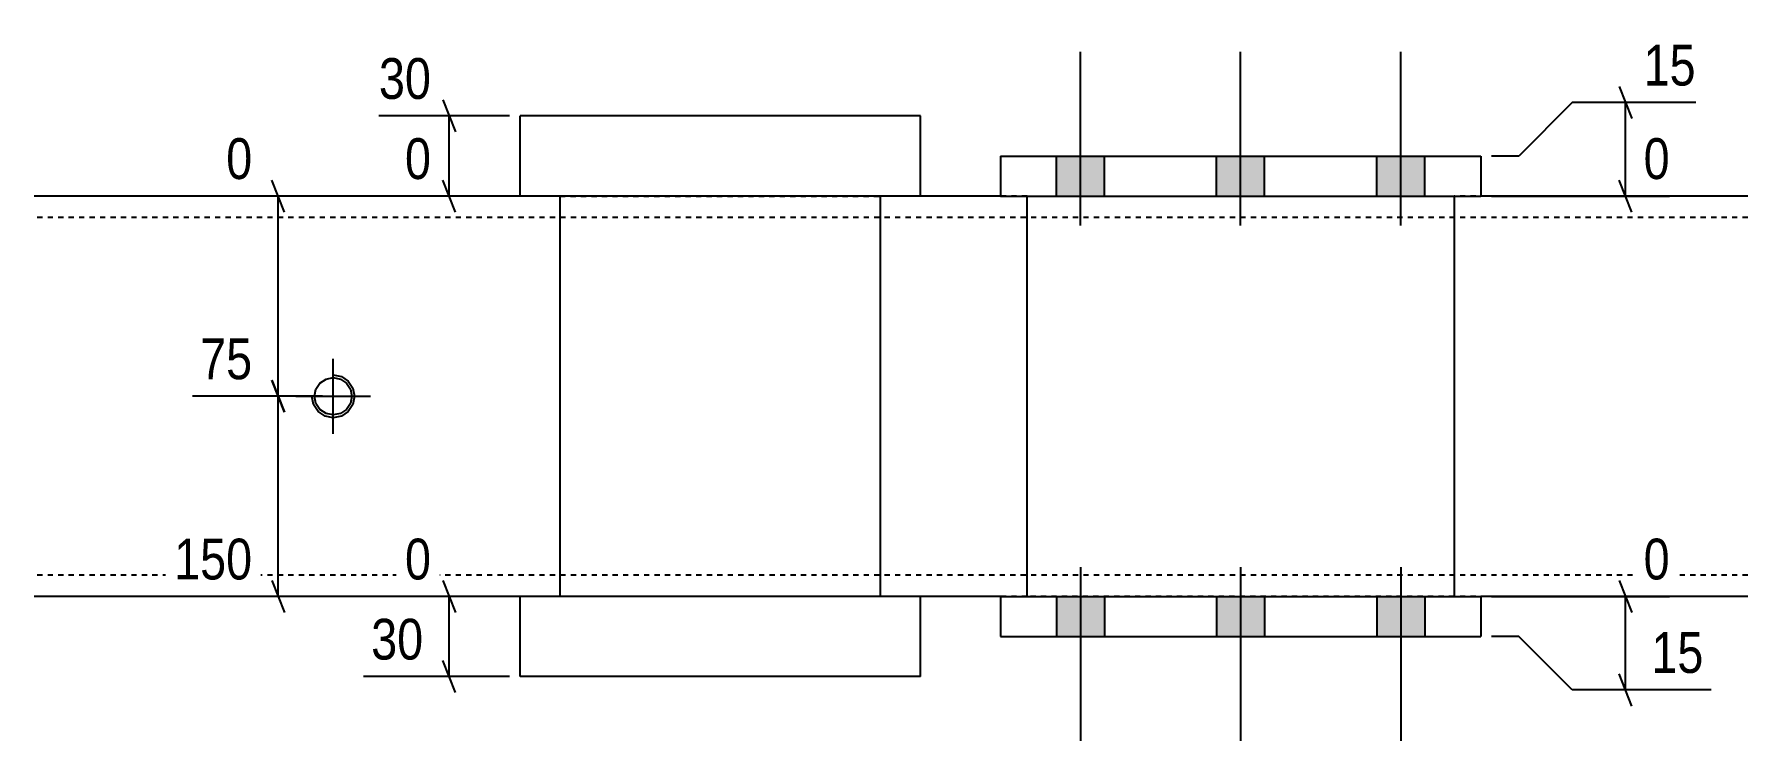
# Model space of a CAD drawing. Header units: millimetres. Extents: x 10 to 45966, y 6 to 1552.
# Drawn here: x 2748 to 3390, y 6 to 270 of the extents above; entities that cross this region are included whole.
import ezdxf

# ---------------------------------------------------------------- set-up
doc = ezdxf.new("R2010")
doc.units = ezdxf.units.MM
doc.linetypes.add('DXK_LINE_DOT2', pattern=[3.9198, 1.9599, -1.9599])
doc.layers.add('MÅLSÆTNING', color=7, linetype='Continuous')
doc.layers.add('STÅL', color=7, linetype='Continuous')
doc.styles.add('Arial Narrow', font='ARIALN.TTF', dxfattribs={"height": 0.2})

msp = doc.modelspace()

# ---------------------------------------------------------------- hatches: boundary and pattern name
at = {"layer": 'STÅL', "linetype": 'Continuous'}
for points in [[(3130.6, 209.6), (3148.6, 209.6), (3148.6, 224.6), (3130.6, 224.6)], [(3130.6, 209.6), (3148.6, 209.6), (3148.6, 224.6), (3130.6, 224.6)], [(3190.6, 209.6), (3208.6, 209.6), (3208.6, 224.6), (3190.6, 224.6)], [(3190.6, 209.6), (3208.6, 209.6), (3208.6, 224.6), (3190.6, 224.6)], [(3250.6, 209.6), (3268.6, 209.6), (3268.6, 224.6), (3250.6, 224.6)], [(3250.6, 209.6), (3268.6, 209.6), (3268.6, 224.6), (3250.6, 224.6)], [(3130.6, 44.6), (3148.6, 44.6), (3148.6, 59.6), (3130.6, 59.6)], [(3130.6, 44.6), (3148.6, 44.6), (3148.6, 59.6), (3130.6, 59.6)], [(3190.6, 44.6), (3208.6, 44.6), (3208.6, 59.6), (3190.6, 59.6)], [(3190.6, 44.6), (3208.6, 44.6), (3208.6, 59.6), (3190.6, 59.6)], [(3250.6, 44.6), (3268.6, 44.6), (3268.6, 59.6), (3250.6, 59.6)], [(3250.6, 44.6), (3268.6, 44.6), (3268.6, 59.6), (3250.6, 59.6)]]:
    msp.add_hatch(color=96, dxfattribs=at).paths.add_polyline_path(points)

# ---------------------------------------------------------------- linework, layer by layer
at = {"layer": 'MÅLSÆTNING', "color": 7, "linetype": 'Continuous'}
for p, q in [((3341.4, 250.6), (3346.2, 238.6)), ((2900.65, 245.6), (2905.45, 233.6)), ((3323.8, 244.6), (3303.8, 224.6)), ((3370.1, 244.6), (3323.8, 244.6)), ((3343.8, 209.6), (3343.8, 244.6)), ((2925.6, 239.6), (2876.75, 239.6)), ((2903.05, 209.6), (2903.05, 239.6)), ((3303.8, 224.6), (3293.6, 224.6)), ((2841.39, 203.6), (2836.59, 215.6)), ((2905.45, 203.6), (2900.65, 215.6)), ((3346.2, 203.6), (3341.4, 215.6)), ((2925.6, 209.6), (2816.61, 209.6)), ((2838.99, 134.6), (2838.99, 209.6)), ((2925.6, 209.6), (2886.5, 209.6)), ((3293.6, 209.6), (3360.35, 209.6)), ((2841.39, 128.6), (2836.59, 140.6)), ((2836.59, 140.6), (2841.39, 128.6)), ((2855.6, 134.6), (2806.86, 134.6)), ((2838.99, 59.6), (2838.99, 134.6)), ((2836.59, 65.6), (2841.39, 53.6)), ((2900.65, 65.6), (2905.45, 53.6)), ((3341.4, 65.6), (3346.2, 53.6)), ((2925.6, 59.6), (2797.11, 59.6)), ((2925.6, 59.6), (2886.5, 59.6)), ((2903.05, 29.6), (2903.05, 59.6)), ((3293.6, 59.6), (3360.35, 59.6)), ((3343.8, 24.6), (3343.8, 59.6)), ((3303.8, 44.6), (3293.6, 44.6)), ((3323.8, 24.6), (3303.8, 44.6)), ((2905.45, 23.6), (2900.65, 35.6)), ((2925.6, 29.6), (2870.92, 29.6)), ((3346.2, 18.6), (3341.4, 30.6)), ((3375.93, 24.6), (3323.8, 24.6))]:
    msp.add_line(p, q, dxfattribs=at)
at = {"layer": 'STÅL', "color": 96, "linetype": 'Continuous'}
for p, q in [((3139.6, 198.6), (3139.6, 263.6)), ((3139.6, 198.6), (3139.6, 263.6)), ((3199.6, 198.6), (3199.6, 263.6)), ((3199.6, 198.6), (3199.6, 263.6)), ((3259.6, 198.6), (3259.6, 263.6)), ((3259.6, 198.6), (3259.6, 263.6)), ((3130.6, 209.6), (3130.6, 224.6)), ((3130.6, 209.6), (3130.6, 224.6)), ((3148.6, 209.6), (3148.6, 224.6)), ((3148.6, 209.6), (3148.6, 224.6)), ((3190.6, 209.6), (3190.6, 224.6)), ((3190.6, 209.6), (3190.6, 224.6)), ((3208.6, 209.6), (3208.6, 224.6)), ((3208.6, 209.6), (3208.6, 224.6)), ((3250.6, 209.6), (3250.6, 224.6)), ((3250.6, 209.6), (3250.6, 224.6)), ((3268.6, 209.6), (3268.6, 224.6)), ((3268.6, 209.6), (3268.6, 224.6)), ((2859.6, 120.6), (2859.6, 148.6)), ((2856.92, 141.07), (2859.6, 141.6)), ((2859.6, 142.6), (2859.6, 142.6)), ((2859.6, 142.6), (2862.66, 141.99)), ((2859.6, 141.6), (2859.6, 141.6)), ((2859.6, 141.6), (2862.28, 141.07)), ((2862.66, 141.99), (2865.26, 140.26)), ((2852.6, 134.6), (2853.13, 137.28)), ((2853.13, 137.28), (2854.65, 139.55)), ((2854.65, 139.55), (2856.92, 141.07)), ((2862.28, 141.07), (2864.55, 139.55)), ((2864.55, 139.55), (2866.07, 137.28)), ((2865.26, 140.26), (2866.99, 137.66)), ((2866.07, 137.28), (2866.6, 134.6)), ((2866.99, 137.66), (2867.6, 134.6)), ((2845.6, 134.6), (2873.6, 134.6)), ((2852.21, 131.54), (2851.6, 134.6)), ((2851.6, 134.6), (2851.6, 134.6)), ((2853.94, 128.94), (2852.21, 131.54)), ((2853.13, 131.92), (2852.6, 134.6)), ((2852.6, 134.6), (2852.6, 134.6)), ((2854.65, 129.65), (2853.13, 131.92)), ((2856.54, 127.21), (2853.94, 128.94)), ((2856.92, 128.13), (2854.65, 129.65)), ((2864.55, 129.65), (2862.28, 128.13)), ((2865.26, 128.94), (2862.66, 127.21)), ((2866.07, 131.92), (2864.55, 129.65)), ((2866.99, 131.54), (2865.26, 128.94)), ((2866.6, 134.6), (2866.07, 131.92)), ((2866.6, 134.6), (2866.6, 134.6)), ((2867.6, 134.6), (2866.99, 131.54)), ((2867.6, 134.6), (2867.6, 134.6)), ((2859.6, 126.6), (2856.54, 127.21)), ((2859.6, 127.6), (2856.92, 128.13)), ((2862.28, 128.13), (2859.6, 127.6)), ((2859.6, 127.6), (2859.6, 127.6)), ((2862.66, 127.21), (2859.6, 126.6)), ((2859.6, 126.6), (2859.6, 126.6)), ((3139.6, 70.6), (3139.6, 5.6)), ((3139.6, 70.6), (3139.6, 5.6)), ((3199.6, 70.6), (3199.6, 5.6)), ((3199.6, 70.6), (3199.6, 5.6)), ((3259.6, 70.6), (3259.6, 5.6)), ((3259.6, 70.6), (3259.6, 5.6)), ((3130.6, 59.6), (3130.6, 44.6)), ((3130.6, 59.6), (3130.6, 44.6)), ((3148.6, 59.6), (3148.6, 44.6)), ((3148.6, 59.6), (3148.6, 44.6)), ((3190.6, 59.6), (3190.6, 44.6)), ((3190.6, 59.6), (3190.6, 44.6)), ((3208.6, 59.6), (3208.6, 44.6)), ((3208.6, 59.6), (3208.6, 44.6)), ((3250.6, 59.6), (3250.6, 44.6)), ((3250.6, 59.6), (3250.6, 44.6)), ((3268.6, 59.6), (3268.6, 44.6)), ((3268.6, 59.6), (3268.6, 44.6))]:
    msp.add_line(p, q, dxfattribs=at)
at = {"layer": 'STÅL', "color": 2, "linetype": 'Continuous'}
for p, q in [((3079.6, 239.6), (2929.6, 239.6)), ((2929.6, 209.6), (2929.6, 239.6)), ((3079.6, 209.6), (3079.6, 239.6)), ((3109.6, 224.6), (3289.6, 224.6)), ((3109.6, 224.6), (3109.6, 209.6)), ((3289.6, 224.6), (3289.6, 209.6)), ((2929.6, 209.6), (2747.6, 209.6)), ((3079.6, 209.6), (2929.6, 209.6)), ((2944.6, 59.6), (2944.6, 209.6)), ((3064.6, 209.6), (3064.6, 59.6)), ((3109.6, 209.6), (3079.6, 209.6)), ((3109.6, 209.6), (3289.6, 209.6)), ((3119.6, 59.6), (3119.6, 209.6)), ((3279.6, 209.6), (3279.6, 59.6)), ((3389.6, 209.6), (3289.6, 209.6)), ((2929.6, 59.6), (2747.6, 59.6)), ((3079.6, 59.6), (2929.6, 59.6)), ((2929.6, 29.6), (2929.6, 59.6)), ((3079.6, 29.6), (3079.6, 59.6)), ((3109.6, 59.6), (3079.6, 59.6)), ((3109.6, 59.6), (3289.6, 59.6)), ((3109.6, 59.6), (3109.6, 44.6)), ((3289.6, 59.6), (3289.6, 44.6)), ((3389.6, 59.6), (3289.6, 59.6)), ((3109.6, 44.6), (3289.6, 44.6)), ((3079.6, 29.6), (2929.6, 29.6))]:
    msp.add_line(p, q, dxfattribs=at)
at = {"layer": 'STÅL', "color": 7, "linetype": 'DXK_LINE_DOT2'}
for p, q in [((2944.6, 209.6), (2929.6, 209.6)), ((2944.6, 59.6), (2944.6, 209.6)), ((2944.6, 209.6), (3064.6, 209.6)), ((3064.6, 209.6), (3064.6, 59.6)), ((3119.6, 209.6), (3064.6, 209.6)), ((3119.6, 209.6), (3279.6, 209.6)), ((3119.6, 59.6), (3119.6, 209.6)), ((3279.6, 209.6), (3279.6, 59.6)), ((3389.6, 209.6), (3279.6, 209.6)), ((3389.6, 201.6), (2747.6, 201.6)), ((3389.6, 67.6), (2747.6, 67.6)), ((2944.6, 59.6), (2929.6, 59.6)), ((3064.6, 59.6), (2944.6, 59.6)), ((3119.6, 59.6), (3064.6, 59.6)), ((3279.6, 59.6), (3119.6, 59.6)), ((3389.6, 59.6), (3279.6, 59.6))]:
    msp.add_line(p, q, dxfattribs=at)

# ---------------------------------------------------------------- next in the draw order: wipeouts: each hides what was drawn before it
at = {"color": 0, "linetype": 'Continuous'}
for points in [[(3373.3, 247.8), (3373.3, 270.2), (3347.4, 270.2), (3347.4, 247.8)], [(2899.45, 242.8), (2899.45, 265.2), (2873.55, 265.2), (2873.55, 242.8)], [(2832.47, 212.8), (2832.47, 235.2), (2816.32, 235.2), (2816.32, 212.8)], [(2899.45, 212.8), (2899.45, 235.2), (2883.3, 235.2), (2883.3, 212.8)], [(3363.55, 212.8), (3363.55, 235.2), (3347.4, 235.2), (3347.4, 212.8)], [(2832.47, 137.8), (2832.47, 160.2), (2806.57, 160.2), (2806.57, 137.8)], [(2832.47, 62.8), (2832.47, 85.2), (2796.82, 85.2), (2796.82, 62.8)], [(2899.45, 62.8), (2899.45, 85.2), (2883.3, 85.2), (2883.3, 62.8)], [(3363.55, 62.8), (3363.55, 85.2), (3347.4, 85.2), (3347.4, 62.8)], [(2896.54, 32.8), (2896.54, 55.2), (2870.64, 55.2), (2870.64, 32.8)], [(3376.21, 27.8), (3376.21, 50.2), (3350.31, 50.2), (3350.31, 27.8)]]:
    msp.add_wipeout(points, dxfattribs=at).dxf.layer = 'MÅLSÆTNING'

# ---------------------------------------------------------------- next in the draw order: linework, layer by layer
at = {"layer": 'MÅLSÆTNING', "color": 7, "linetype": 'Continuous'}
msp.add_line((2855.6, 134.6), (2806.86, 134.6), dxfattribs=at)

# ---------------------------------------------------------------- next in the draw order: texts
at = {"layer": 'MÅLSÆTNING', "color": 3, "linetype": 'Continuous', "style": 'Arial Narrow'}
for s, height, p in [('15', 15.271, (3350.6, 251)), ('30', 15.271, (2876.75, 246)), ('0', 15.27, (2819.52, 216)), ('0', 15.27, (2886.5, 216)), ('0', 15.27, (3350.6, 216)), ('75', 15.271, (2809.77, 141)), ('150', 15.271, (2800.02, 66)), ('0', 15.27, (2886.5, 66)), ('0', 15.27, (3350.6, 66)), ('30', 15.271, (2873.84, 36)), ('15', 15.271, (3353.51, 31))]:
    msp.add_text(s, height=height, dxfattribs=at).set_placement(p)

doc.saveas('drawing.dxf')
